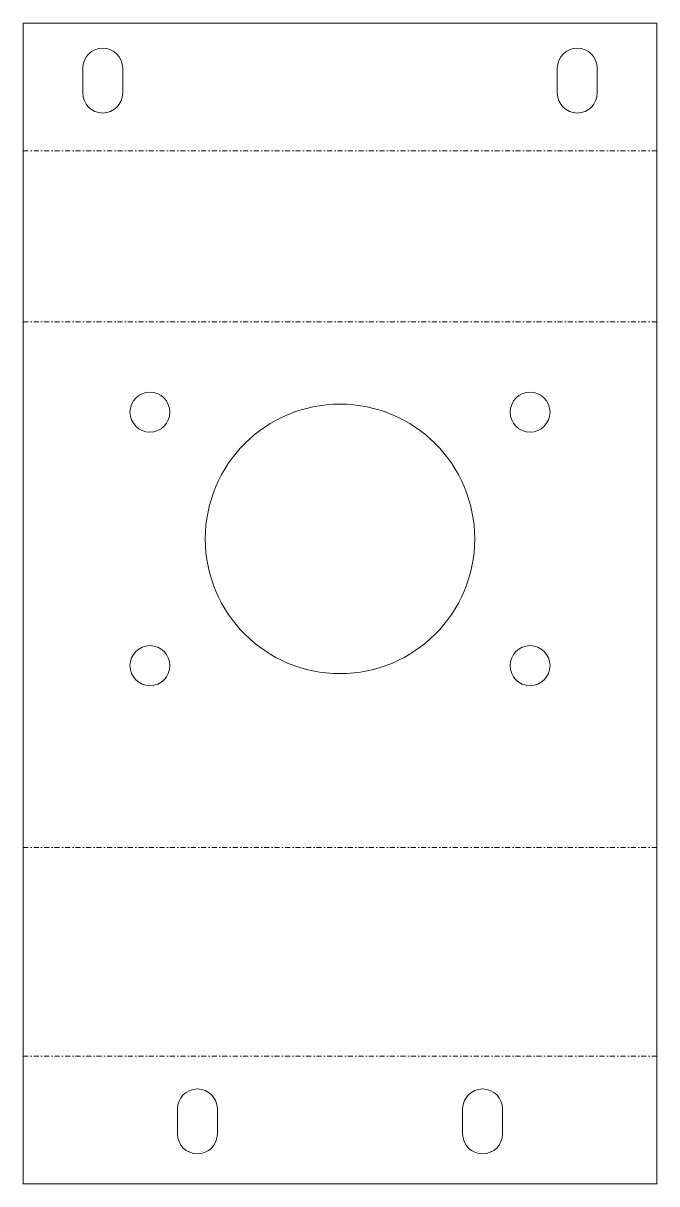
# Model space of a CAD drawing. Header units: millimetres. Extents: x 0 to 127, y -73 to 160.
import ezdxf

# ---------------------------------------------------------------- set-up
doc = ezdxf.new("R2010")
doc.units = ezdxf.units.MM
doc.header["$MEASUREMENT"] = 0
doc.linetypes.add('DASHDOTX2', pattern=[2, 1, -0.5, 0, -0.5])
doc.layers.add('Unfold_Sketch', color=7, linetype='CONTINUOUS', lineweight=5, true_color=0xffffff)

msp = doc.modelspace()

# ---------------------------------------------------------------- linework, layer by layer
at = {"layer": 'Unfold_Sketch'}
for p, q in [((0, 160), (127, 160)), ((0, -72.576), (0, 160)), ((127, -72.576), (127, 160)), ((11.94, 146), (11.94, 151)), ((19.94, 151), (19.94, 146)), ((107.06, 146), (107.06, 151)), ((115.06, 151), (115.06, 146)), ((30.925, -62.576), (30.925, -57.576)), ((38.925, -57.576), (38.925, -62.576)), ((88.075, -62.576), (88.075, -57.576)), ((96.075, -57.576), (96.075, -62.576)), ((0, -72.576), (127, -72.576))]:
    msp.add_line(p, q, dxfattribs=at)
at = {"layer": 'Unfold_Sketch', "linetype": 'DASHDOTX2'}
for p, q in [((127, 134.441), (0, 134.441)), ((127, 100.145), (0, 100.145)), ((127, -5.19359), (0, -5.19359)), ((127, -47.0172), (0, -47.0172))]:
    msp.add_line(p, q, dxfattribs=at)
at = {"layer": 'Unfold_Sketch'}
for centre, radius in [((25.4, 82.0644), 4), ((101.6, 82.0644), 4), ((63.5, 56.6644), 27), ((25.4, 31.2644), 4), ((101.6, 31.2644), 4)]:
    msp.add_circle(centre, radius, dxfattribs=at)
for centre, start, end in [((15.94, 151), 0, 180), ((111.06, 151), 0, 180), ((15.94, 146), 180, 0), ((111.06, 146), 180, 0), ((34.925, -57.576), 0, 180), ((92.075, -57.576), 0, 180), ((34.925, -62.576), 180, 0), ((92.075, -62.576), 180, 0)]:
    msp.add_arc(centre, 4, start, end, dxfattribs=at)

doc.saveas('drawing.dxf')
